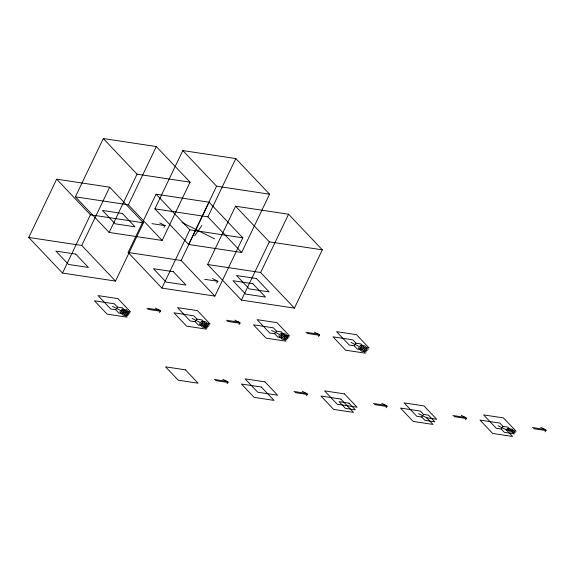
<?xml version="1.0" encoding="UTF-8"?>
<svg xmlns="http://www.w3.org/2000/svg" width="575" height="575" viewBox="0 0 575 575"><rect width="100%" height="100%" fill="white"/><g stroke="black" fill="none" stroke-linecap="round" stroke-linejoin="round"><path stroke-width="0.86" d="M28.75 237.453L56.673 179.177L109.674 187.191L143.434 222.805L115.51 281.082L62.51 273.067L28.75 237.453L81.751 245.467L115.51 281.082M75.382 196.822L103.306 138.553L156.307 146.56L190.066 182.182L162.15 240.451L109.142 232.444L75.382 196.822L128.39 204.837L162.15 240.451M62.51 273.067L90.433 214.791L56.673 179.177M81.751 245.467L109.674 187.191M109.142 232.444L137.066 174.167L103.306 138.553M128.39 204.837L156.307 146.56M128.132 252.475L156.055 194.199L209.056 202.213L242.815 237.827L214.892 296.103L161.891 288.089L128.132 252.475L181.139 260.489L214.892 296.103M154.891 208.847L182.807 150.571L235.815 158.585L269.574 194.199L241.651 252.475L188.65 244.461L154.891 208.847L207.891 216.854L241.651 252.475M161.891 288.089L189.815 229.813L156.055 194.199M188.65 244.461L216.567 186.185L182.807 150.571M181.139 260.489L209.056 202.213M207.891 216.854L235.815 158.585M207.64 264.493L235.556 206.217L288.564 214.231L322.323 249.845L294.4 308.121L241.399 300.107L207.64 264.493L260.64 272.507L294.4 308.121M241.399 300.107L269.316 241.838L235.556 206.217M260.64 272.507L288.564 214.231M163.94 227.377L165.147 225.652L159.721 222.92M115.69 309.709L117.494 307.122L122.468 307.877L128.793 314.554L118.853 313.052L115.69 309.709L110.723 308.962L98.059 295.607L117.94 298.612L130.597 311.966L120.657 310.464L112.528 306.374M194.659 235.836L201.882 225.486M159.505 312.52L160.705 310.795L155.286 308.071M216.689 283.022L217.889 281.297L212.47 278.573M195.198 321.734L197.002 319.147L201.969 319.894L208.301 326.571L198.361 325.069L195.198 321.734L190.224 320.979L177.567 307.625L197.448 310.629L210.105 323.984L202.652 322.855L201.07 321.188L206.037 321.942L209.199 325.277L204.233 324.53L192.028 318.392M204.233 324.53L207.395 327.865L202.429 327.118L199.266 323.775L201.746 324.149L202.652 322.855M239.013 324.544L240.213 322.819L234.794 320.088M227.024 383.755L228.225 382.03L222.805 379.299M283.741 336.548L288.707 337.295L285.545 333.96L280.571 333.205L282.16 334.88L289.613 336.001L276.949 322.647L257.075 319.643L269.732 332.997L274.699 333.752L276.51 331.164L281.477 331.912L287.809 338.589L285.322 338.215L283.741 336.548L271.537 330.409M276.51 331.164L273.341 327.822L253.467 324.817L266.124 338.172L286.005 341.176L284.417 339.509L281.937 339.135L278.767 335.793L281.254 336.174L282.16 334.88M284.417 339.509L285.322 338.215M318.514 336.562L319.722 334.837L314.295 332.106M306.533 395.772L307.733 394.048L302.313 391.323M364.147 347.271L361.661 346.897L360.079 345.23L365.046 345.978L366.634 347.645L369.114 348.026L356.457 334.664L336.576 331.66L349.241 345.022L354.207 345.769L356.011 343.182L360.985 343.936L364.147 347.271L368.216 349.32M356.011 343.182L352.849 339.839L332.968 336.835L345.632 350.197L365.506 353.201L363.925 351.526L361.438 351.152L358.275 347.817L360.762 348.191L361.661 346.897M363.925 351.526L364.83 350.232L367.31 350.613L365.729 348.939L363.242 348.565L351.045 342.427M365.729 348.939L366.634 347.645M386.033 407.79L387.241 406.065L381.814 403.341M421.727 417.004L423.531 414.417L428.497 415.164L434.829 421.842L424.889 420.339L421.727 417.004L416.76 416.25L404.096 402.895L423.976 405.9L436.633 419.254L426.693 417.752L418.564 413.662M465.542 419.808L466.742 418.082L461.323 415.358M501.235 429.022L503.039 426.434L508.005 427.182L514.337 433.859L504.397 432.357L501.235 429.022L496.261 428.267L483.604 414.913L503.477 417.917L516.142 431.272L506.201 429.769L498.065 425.68M545.05 431.832L546.25 430.107L540.831 427.376M137.066 174.167L190.066 182.182M216.567 186.185L269.574 194.199M151.893 223.646L165.147 225.652M90.433 214.791L143.434 222.805M189.815 229.813L242.815 237.827M269.316 241.838L322.323 249.845M204.643 279.299L217.889 281.297M146.927 308.236L159.354 310.112M226.435 320.253L238.862 322.137M305.943 332.278L318.363 334.154M147.983 309.35L160.411 311.226M227.492 321.368L239.912 323.251M307 333.385L319.42 335.268M286.903 339.882L282.835 337.841L277.869 337.087L274.699 333.752M366.412 351.907L362.343 349.859L357.377 349.111L354.207 345.769M214.446 379.471L226.873 381.347M293.954 391.489L306.374 393.365M373.463 403.506L385.882 405.382M452.963 415.524L465.391 417.407M532.472 427.548L544.892 429.424M215.503 380.585L227.923 382.461M295.011 392.603L307.431 394.479M374.512 404.62L386.939 406.496M454.02 416.638L466.44 418.514M533.528 428.655L545.948 430.538M182.002 222.475L214.54 238.841M503.039 426.434L499.869 423.092L479.996 420.088L492.653 433.442L512.533 436.447L506.201 429.769M363.242 348.565L364.83 350.232M360.762 348.191L362.343 349.859M423.531 414.417L420.368 411.075L400.488 408.07L413.152 421.425L433.025 424.429L426.693 417.752M281.254 336.174L282.835 337.841M197.002 319.147L193.833 315.804L173.959 312.8L186.616 326.154L206.497 329.159L201.746 324.149M117.494 307.122L114.332 303.787L94.451 300.783L107.115 314.137L126.989 317.141L120.657 310.464M122.374 213.462L102.494 210.457L115.158 223.812L135.032 226.823L122.374 213.462M256.436 278.544L236.555 275.54L249.212 288.894L269.093 291.899L256.436 278.544M75.742 254.092L55.861 251.088L68.526 264.442L88.399 267.447L75.742 254.092M173.319 271.702L153.439 268.697L166.103 282.052L185.977 285.056L173.319 271.702M252.82 283.719L232.947 280.715L245.604 294.069L265.485 297.074L252.82 283.719M126.529 309.918L121.562 309.17L127.894 315.848L122.921 315.1L119.758 311.758L129.698 313.26L126.529 309.918M185.459 369.84L165.578 366.836L178.243 380.197L198.116 383.202L185.459 369.84M264.96 381.865L245.087 378.853L257.744 392.215L277.624 395.219L264.96 381.865M344.468 393.882L324.595 390.878L337.252 404.232L357.125 407.237L344.468 393.882M261.352 387.04L241.478 384.035L254.136 397.39L274.016 400.394L261.352 387.04M340.86 399.057L320.987 396.053L333.644 409.407L353.517 412.412L340.86 399.057M348.996 403.147L339.056 401.645L345.388 408.322L355.321 409.824L348.996 403.147M512.073 429.23L507.107 428.476L510.269 431.818L515.236 432.565L512.073 429.23"/></g></svg>
